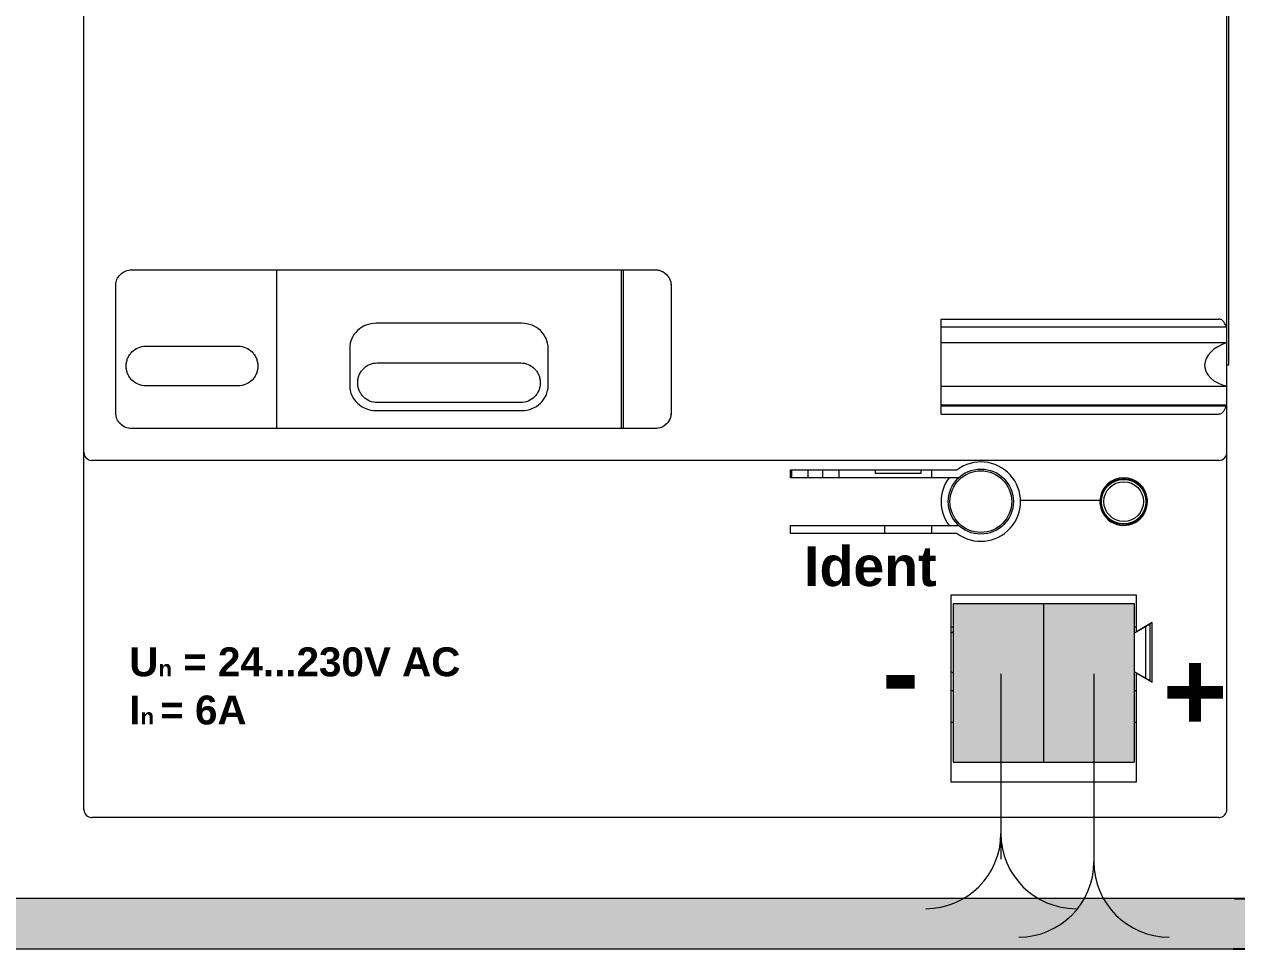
# Model space of a CAD drawing. Header units: millimetres. Extents: x -242231 to 419123, y -2399 to 525285.
# Drawn here: x -35551 to -34576, y 41137 to 41881 of the extents above; entities that cross this region are included whole.
import ezdxf

# ---------------------------------------------------------------- set-up
doc = ezdxf.new("R2010")
doc.units = ezdxf.units.MM
doc.layers.add('F-Toflumynd', color=254, linetype='Continuous')
doc.layers.add('R-635 Töfluteikning', color=7, linetype='Continuous', lineweight=15)
doc.layers.add('R-lagnir', color=7, linetype='Continuous', lineweight=25)
doc.styles.get("Standard").update_dxf_attribs({"font": 'arial.ttf'})

# ---------------------------------------------------------------- blocks, each defined once
blk = doc.blocks.new('ABB f@h BA-M-0.4.1 Gardínuliði')
at = {"lineweight": 0, "true_color": 0x000000}
h = blk.add_hatch(color=18, dxfattribs=at)
h.dxf.hatch_style = 1
h.paths.add_polyline_path([(54.75, -24.023), (60.45, -24.023), (60.45, -14.023), (54.75, -14.023)])
at = {"lineweight": 0}
h = blk.add_hatch(color=1, dxfattribs=at)
h.dxf.hatch_style = 1
h.paths.add_polyline_path([(66.15, -14.023), (60.45, -14.023), (60.45, -24.023), (66.15, -24.023)])
at = {"color": 7, "linetype": 'Continuous', "lineweight": 0}
for p, q in [((0, -27.003), (0, 61.997)), ((72, 3.432), (72, 61.997)), ((72.1, 33.997), (72.1, 0.997)), ((3, 6.997), (36.058, 6.997)), ((12.123, 6.997), (12.123, -3.003)), ((33.867, -3.003), (33.867, 6.997)), ((33.986, -3.003), (33.986, 6.997)), ((2, -2.003), (2, 5.997)), ((36.986, 5.997), (36.986, -2.003)), ((36.993, 6.068), (37, 2.097)), ((54, 3.896), (71.5, 3.896)), ((54, -2.084), (54, 3.896)), ((27.578, 3.63), (18.413, 3.63)), ((54, 3.417), (71.953, 3.417)), ((72, -1.523), (72, 3.432)), ((54, 2.412), (72, 2.412)), ((3.89, 2.19), (9.726, 2.19)), ((16.746, 2.058), (16.746, -0.299)), ((29.243, -0.299), (29.243, 2.058)), ((37, 2.097), (37, -2.003)), ((18.477, 1.136), (27.513, 1.136)), ((72.1, 0.997), (72, 0.997)), ((9.726, -0.31), (3.89, -0.31)), ((54, -0.331), (72, -0.331)), ((27.513, -1.365), (18.477, -1.365)), ((72, -1.523), (54, -1.523)), ((72, -27.003), (72, -1.523)), ((18.413, -1.87), (27.578, -1.87)), ((54, -1.566), (71.951, -1.566)), ((54, -2.084), (71.5, -2.084)), ((36, -3.003), (3, -3.003)), ((71.5, -5.003), (0.5, -5.003)), ((44.5, -5.603), (55, -5.603)), ((44.5, -6.103), (44.5, -5.603)), ((55.103, -6.103), (44.5, -6.103)), ((44.6, -6.103), (44.6, -5.603)), ((45.6, -5.603), (45.6, -6.103)), ((46.55, -6.103), (46.55, -5.603)), ((47.55, -5.603), (47.55, -6.103)), ((49.85, -5.603), (49.85, -5.803)), ((49.85, -5.803), (52.75, -5.803)), ((52.75, -5.803), (52.75, -5.603)), ((53.4, -5.603), (53.4, -6.103)), ((58.998, -7.503), (64.003, -7.503)), ((44.5, -9.103), (55.103, -9.103)), ((44.5, -9.603), (44.5, -9.103)), ((50.45, -9.603), (50.45, -9.103)), ((53.4, -9.103), (53.4, -9.603)), ((55, -9.603), (44.5, -9.603)), ((66.3, -13.503), (54.6, -13.503)), ((54.6, -13.503), (54.6, -25.253)), ((66.3, -15.803), (66.3, -13.503)), ((54.75, -14.023), (66.15, -14.023)), ((54.75, -14.023), (54.75, -24.023)), ((60.45, -14.023), (60.45, -24.023)), ((66.15, -14.023), (66.15, -24.023)), ((67.3, -15.226), (66.3, -15.803)), ((67.3, -18.981), (67.3, -15.226)), ((54.6, -15.503), (54.75, -15.503)), ((54.75, -15.817), (54.6, -15.903)), ((66.15, -15.901), (67.15, -15.323)), ((66.15, -15.503), (66.3, -15.503)), ((66.897, -18.732), (66.897, -15.469)), ((67.15, -15.323), (67.15, -18.878)), ((54.6, -18.303), (54.75, -18.39)), ((66.15, -18.301), (67.15, -18.878)), ((66.3, -18.403), (67.3, -18.981)), ((66.3, -25.253), (66.3, -18.403)), ((54.6, -19.503), (54.75, -19.503)), ((66.15, -19.503), (66.3, -19.503)), ((54.6, -21.503), (54.75, -21.503)), ((66.15, -21.503), (66.3, -21.503)), ((54.75, -24.023), (66.15, -24.023)), ((54.6, -25.253), (66.3, -25.253)), ((71.5, -27.503), (0.5, -27.503))]:
    blk.add_line(p, q, dxfattribs=at)
for centre, radius in [((56.5, -7.603), 2.05), ((56.5, -7.603), 1.943), ((65.5, -7.603), 1.45), ((65.5, -7.603), 1.4), ((65.5, -7.603), 1.25)]:
    blk.add_circle(centre, radius, dxfattribs=at)
for centre, radius, start, end in [((0.5, -4.503), 0.5, 180, 270), ((71.5, -4.503), 0.5, 270, 0), ((56.5, -7.603), 2.5, 233.1301, 126.8699), ((56.5, -7.603), 2.5, 143.1301, 216.8699), ((65.5, -7.603), 1.5, 4.49125, 176.17745), ((65.517, -7.602), 1.483, 3.14101, 4.49125), ((0.5, -27.003), 0.5, 180, 187.21198), ((0.5, -27.003), 0.5, 180, 270), ((71.5, -27.003), 0.5, 270, 0), ((71.5, -27.003), 0.5, 352.78796, 0), ((0.5, -27.003), 0.5, 262.78796, 270), ((71.5, -27.003), 0.5, 270, 277.21198)]:
    blk.add_arc(centre, radius, start, end, dxfattribs=at)
for centre, major_axis, ratio, start_param, end_param in [((72.933, 1.082), (2.331, 0.177), 0.639113, 1.933787, 4.252346), ((65.5, -7.603), (0, 1.5), 1, 1.504342, 4.712126), ((65.5, -7.603), (0, 1.5), 1, -1.571059, -1.515976)]:
    blk.add_ellipse(centre, major_axis=major_axis, ratio=ratio, start_param=start_param, end_param=end_param, dxfattribs=at)
for points, knots in [([(2, 5.997), (2, 6.129), (2.053, 6.392), (2.276, 6.72), (2.605, 6.944), (2.868, 6.997), (3, 6.997)], [0, 0, 0, 0, 0.253997, 0.5, 0.746003, 1, 1, 1, 1]), ([(35.986, 6.997), (36.118, 6.997), (36.381, 6.944), (36.71, 6.72), (36.933, 6.392), (36.986, 6.129), (36.986, 5.997)], [0, 0, 0, 0, 0.253997, 0.5, 0.746003, 1, 1, 1, 1]), ([(36.058, 6.997), (36.177, 6.994), (36.415, 6.932), (36.8, 6.65), (36.974, 6.301), (36.993, 6.068)], [0, 0, 0, 0, 0.251268, 0.50376, 1, 1, 1, 1]), ([(71.953, 3.417), (71.938, 3.47), (71.9, 3.576), (71.829, 3.699), (71.752, 3.786), (71.682, 3.844), (71.596, 3.885), (71.532, 3.896), (71.5, 3.896)], [0, 0, 0, 0, 0.235261, 0.476048, 0.600396, 0.728711, 0.86214, 1, 1, 1, 1]), ([(18.413, 3.63), (18.193, 3.63), (17.758, 3.549), (17.211, 3.202), (16.836, 2.685), (16.746, 2.267), (16.746, 2.058)], [0, 0, 0, 0, 0.2612, 0.509575, 0.752559, 1, 1, 1, 1]), ([(29.243, 2.058), (29.243, 2.267), (29.154, 2.685), (28.779, 3.202), (28.232, 3.549), (27.798, 3.63), (27.578, 3.63)], [0, 0, 0, 0, 0.24746, 0.490406, 0.738737, 1, 1, 1, 1]), ([(72, 3.432), (72, 3.43), (71.997, 3.428), (71.993, 3.426), (71.985, 3.423), (71.972, 3.42), (71.96, 3.418), (71.953, 3.417)], [0, 0, 0, 0, 0.096051, 0.178846, 0.288345, 0.589601, 1, 1, 1, 1]), ([(3.89, -0.31), (3.727, -0.31), (3.402, -0.244), (3.063, -0.01), (2.862, 0.238), (2.747, 0.452), (2.687, 0.649), (2.663, 0.813), (2.656, 0.941), (2.663, 1.068), (2.687, 1.232), (2.747, 1.429), (2.862, 1.643), (3.063, 1.891), (3.402, 2.124), (3.727, 2.19), (3.89, 2.19)], [0, 0, 0, 0, 0.126013, 0.248181, 0.309587, 0.371605, 0.434797, 0.467118, 0.500068, 0.533016, 0.56533, 0.6285, 0.690489, 0.751866, 0.873993, 1, 1, 1, 1]), ([(9.726, 2.19), (9.889, 2.19), (10.214, 2.124), (10.552, 1.891), (10.753, 1.643), (10.868, 1.429), (10.928, 1.232), (10.953, 1.068), (10.959, 0.941), (10.953, 0.813), (10.928, 0.649), (10.868, 0.452), (10.753, 0.238), (10.552, -0.01), (10.214, -0.244), (9.889, -0.31), (9.726, -0.31)], [0, 0, 0, 0, 0.125934, 0.248068, 0.309461, 0.371468, 0.434655, 0.466977, 0.499932, 0.53289, 0.565218, 0.628427, 0.690463, 0.751886, 0.874059, 1, 1, 1, 1]), ([(18.477, -1.365), (18.314, -1.365), (17.989, -1.299), (17.65, -1.065), (17.449, -0.817), (17.334, -0.603), (17.274, -0.406), (17.25, -0.241), (17.243, -0.114), (17.25, 0.013), (17.274, 0.178), (17.334, 0.374), (17.449, 0.588), (17.65, 0.836), (17.989, 1.07), (18.314, 1.136), (18.477, 1.136)], [0, 0, 0, 0, 0.126013, 0.248181, 0.309587, 0.371605, 0.434797, 0.467118, 0.500068, 0.533016, 0.56533, 0.6285, 0.690489, 0.751866, 0.873993, 1, 1, 1, 1]), ([(27.513, 1.136), (27.676, 1.136), (28.001, 1.07), (28.339, 0.836), (28.54, 0.588), (28.655, 0.374), (28.715, 0.178), (28.74, 0.013), (28.746, -0.114), (28.74, -0.241), (28.715, -0.406), (28.655, -0.603), (28.54, -0.817), (28.339, -1.065), (28.001, -1.299), (27.676, -1.365), (27.513, -1.365)], [0, 0, 0, 0, 0.125934, 0.248068, 0.309461, 0.371468, 0.434655, 0.466977, 0.499932, 0.53289, 0.565218, 0.628427, 0.690463, 0.751886, 0.874059, 1, 1, 1, 1]), ([(16.746, -0.299), (16.746, -0.507), (16.836, -0.926), (17.211, -1.442), (17.758, -1.789), (18.193, -1.87), (18.413, -1.87)], [0, 0, 0, 0, 0.247455, 0.490436, 0.738803, 1, 1, 1, 1]), ([(27.578, -1.87), (27.798, -1.87), (28.232, -1.789), (28.779, -1.442), (29.154, -0.926), (29.243, -0.507), (29.243, -0.299)], [0, 0, 0, 0, 0.26126, 0.509583, 0.752526, 1, 1, 1, 1]), ([(3, -3.003), (2.868, -3.003), (2.606, -2.95), (2.277, -2.727), (2.054, -2.399), (2, -2.135), (2, -2.003)], [0, 0, 0, 0, 0.253422, 0.499572, 0.74587, 1, 1, 1, 1]), ([(36.986, -2.003), (36.986, -2.135), (36.933, -2.398), (36.71, -2.727), (36.381, -2.95), (36.118, -3.003), (35.986, -3.003)], [0, 0, 0, 0, 0.253997, 0.5, 0.746003, 1, 1, 1, 1]), ([(37, -2.003), (37, -2.135), (36.946, -2.397), (36.722, -2.725), (36.394, -2.949), (36.131, -3.003), (36, -3.003)], [0, 0, 0, 0, 0.253165, 0.5, 0.746835, 1, 1, 1, 1]), ([(71.5, -2.084), (71.516, -2.084), (71.548, -2.081), (71.61, -2.065), (71.68, -2.027), (71.751, -1.965), (71.808, -1.894), (71.856, -1.816), (71.908, -1.709), (71.936, -1.624), (71.951, -1.566)], [0, 0, 0, 0, 0.065992, 0.131607, 0.260625, 0.38717, 0.511785, 0.635043, 0.757354, 1, 1, 1, 1]), ([(71.951, -1.566), (71.958, -1.565), (71.97, -1.563), (71.984, -1.56), (71.993, -1.557), (71.997, -1.555), (72, -1.553), (72, -1.551)], [0, 0, 0, 0, 0.411037, 0.712728, 0.82228, 0.90496, 1, 1, 1, 1])]:
    blk.add_open_spline(points, degree=3, knots=knots, dxfattribs=at)
at = {"lineweight": 0, "width": 35.21839, "attachment_point": 1}
for s, insert, char_height in [('{\\fArial|b1|i0|c0|p34;Ident}', (45.367, -10.426), 2.5), ('{\\fArial|b1|i0|c0|p34;U\\H0.54918x;n\\H1.8209x; = 24...230V AC\\PI\\H0.54918x;n \\H1.8209x;= 6A}', (2.856, -16.787), 1.8209), ('{\\fArial|b1|i0|c0|p34;+}', (67.952, -17.034), 5), ('{\\fArial|b1|i0|c0|p34;-}', (50.283, -15.84), 5)]:
    blk.add_mtext(s, dxfattribs=dict(at, insert=insert, char_height=char_height))

msp = doc.modelspace()

# ---------------------------------------------------------------- hatches: boundary and pattern name
at = {"layer": 'R-635 Töfluteikning'}
h = msp.add_hatch(color=3, dxfattribs=at)
h.dxf.hatch_style = 1
h.paths.add_polyline_path([(-34578.484, 41136.935), (-34578.484, 41157.091), (-34577.698, 41177.246), (-38051.788, 41177.246), (-38051.788, 41157.091), (-38051.788, 41136.935)])
at = {"layer": 'R-lagnir', "true_color": 0x58ba48}
h = msp.add_hatch(color=85, dxfattribs=at)
h.set_gradient(color1=(0, 255, 0), color2=(0, 255, 0), tint=1)
h.paths.add_polyline_path([(-33058.354, 41177.246), (-33768.881, 41177.246, -0.0402108), (-33774.293, 41169.184, -0.1365503), (-33805.698, 41177.246), (-34577.698, 41177.246), (-34698.447, 41177.246, -0.0402108), (-34703.858, 41169.184, -0.1365503), (-34735.263, 41177.246), (-35575.11, 41177.246), (-35575.11, 41157.755), (-35575.11, 41136.935), (-34578.581, 41136.935), (-33058.354, 41136.935)])
h.paths.add_polyline_path([(-33768.881, 41177.246), (-33805.698, 41177.246, 0.1314285), (-33775.51, 41169.172, 0.0050314), (-33774.293, 41169.184, 0.0402108)], flags=17)

# ---------------------------------------------------------------- linework, layer by layer
at = {"layer": 'R-635 Töfluteikning', "color": 3}
for p, q in [((-34765.543, 41358.157), (-34765.543, 41229.64)), ((-34765.543, 41357.811), (-34765.543, 41209.138)), ((-34577.698, 41177.246), (-38051.788, 41177.246)), ((-38051.788, 41136.935), (-34578.581, 41136.935))]:
    msp.add_line(p, q, dxfattribs=at)
at = {"layer": 'R-635 Töfluteikning', "color": 1}
msp.add_line((-34690.729, 41358.157), (-34690.729, 41206.807), dxfattribs=at)
at = {"layer": 'R-635 Töfluteikning', "color": 3}
for centre, start, end in [((-34826.011, 41229.64), 270, 0), ((-34705.075, 41229.64), 180, 270)]:
    msp.add_arc(centre, 60.468, start, end, dxfattribs=at)
at = {"layer": 'R-635 Töfluteikning', "color": 1}
for centre, start, end in [((-34751.197, 41206.807), 270, 0), ((-34630.261, 41206.807), 180, 270)]:
    msp.add_arc(centre, 60.468, start, end, dxfattribs=at)
at = {"layer": 'R-lagnir', "color": 85, "true_color": 0x58ba48}
for p, q in [((-34577.698, 41177.246), (-33058.354, 41177.246)), ((-34578.581, 41136.935), (-33058.331, 41136.935))]:
    msp.add_line(p, q, dxfattribs=at)

# ---------------------------------------------------------------- block references
at = {"layer": 'F-Toflumynd', "xscale": 12.76901968194717, "yscale": 12.76901968194717, "zscale": 12.76901968194717}
msp.add_blockref('ABB f@h BA-M-0.4.1 Gardínuliði', (-35503.111, 41593.75), dxfattribs=at)

doc.saveas('drawing.dxf')
